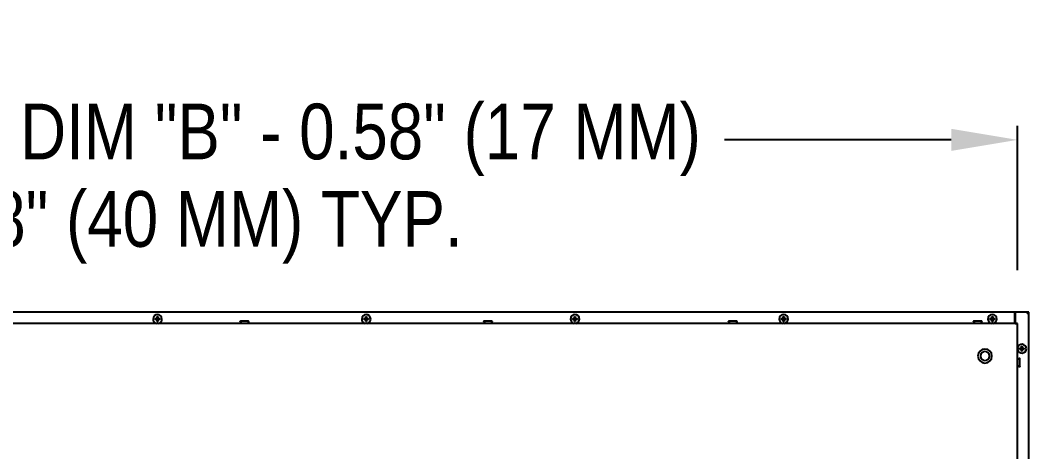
# Model space of a CAD drawing. Extents: x 0 to 216, y -5 to 280.
# Drawn here: x 100.62 to 136.87, y 225.11 to 240.61 of the extents above; entities that cross this region are included whole.
import ezdxf

# ---------------------------------------------------------------- set-up
doc = ezdxf.new("R2010")
doc.units = 0
doc.header["$LTSCALE"] = 10
doc.header["$MEASUREMENT"] = 0
doc.header["$PDMODE"] = 35
doc.layers.get('Defpoints').update_dxf_attribs({"linetype": 'CONTINUOUS'})
for name, color, linetype in [('CADdetails-1-FINE', 1, 'CONTINUOUS'), ('CADdetails-7-VERYFINE', 7, 'CONTINUOUS'), ('CADdetails-9-EXTRAFINE', 9, 'CONTINUOUS')]:
    doc.layers.add(name, color=color, linetype=linetype)
doc.styles.add('CADdetails-DIMENSIONS', font='ARIALN.TTF', dxfattribs={"height": 2})
doc.dimstyles.new('CADdetails-LEADER', dxfattribs={"dimtxt": 2.38, "dimasz": 2.38, "dimexe": 0.5, "dimexo": 1.5, "dimgap": 1, "dimtad": 0, "dimzin": 0, "dimdsep": 46, "dimtxsty": 'CADdetails-DIMENSIONS', "dimcen": 1, "dimclrd": 256, "dimclre": 256, "dimclrt": 256, "dimadec": 0, "dimazin": 0, "dimtfac": 1, "dimtdec": 4, "dimtofl": 0, "dimtmove": 0, "dimatfit": 3, "dimfxl": 1, "dimtolj": 1, "dimtzin": 0, "dimarcsym": 0})

# ---------------------------------------------------------------- blocks, each defined once
blk = doc.blocks.new('*D4')
at = {"layer": 'CADdetails-7-VERYFINE', "lineweight": -2, "transparency": 16777216}
for p, q in [((89.242, 231.628), (89.242, 236.812)), ((136.46, 231.628), (136.46, 236.812)), ((91.622, 236.312), (99.774, 236.312)), ((134.08, 236.312), (125.928, 236.312))]:
    blk.add_line(p, q, dxfattribs=at)
at = {"layer": 'CADdetails-7-VERYFINE', "transparency": 16777216}
for points in [[(91.622, 236.709), (91.622, 235.915), (89.242, 236.312)], [(134.08, 236.709), (134.08, 235.915), (136.46, 236.312)]]:
    blk.add_solid(points, dxfattribs=at)
at = {"layer": 'Defpoints', "color": 0, "transparency": 16777216}
for p in [(136.46, 236.312), (89.242, 230.128), (136.46, 230.128)]:
    blk.add_point(p, dxfattribs=at)
at = {"layer": 'CADdetails-7-VERYFINE', "transparency": 16777216, "insert": (112.851, 236.312), "char_height": 2, "attachment_point": 5, "style": 'CADdetails-DIMENSIONS'}
blk.add_mtext('\\A1;DIM "B" - 0.58" (17 MM)', dxfattribs=at)
blk = doc.blocks.new('*D7')
at = {"layer": 'CADdetails-7-VERYFINE', "lineweight": -2, "transparency": 16777216}
for p, q in [((89.242, 231.628), (89.242, 233.672)), ((90.819, 231.628), (90.819, 233.672)), ((86.862, 233.172), (84.482, 233.172)), ((93.199, 233.172), (95.579, 233.172))]:
    blk.add_line(p, q, dxfattribs=at)
at = {"layer": 'CADdetails-7-VERYFINE', "transparency": 16777216}
for points in [[(86.862, 233.569), (86.862, 232.776), (89.242, 233.172)], [(93.199, 233.569), (93.199, 232.776), (90.819, 233.172)]]:
    blk.add_solid(points, dxfattribs=at)
at = {"layer": 'Defpoints', "color": 0, "transparency": 16777216}
for p in [(90.819, 233.172), (89.242, 230.128), (90.819, 230.128)]:
    blk.add_point(p, dxfattribs=at)
at = {"layer": 'CADdetails-7-VERYFINE', "transparency": 16777216, "insert": (106.442, 233.172), "char_height": 2, "attachment_point": 5, "style": 'CADdetails-DIMENSIONS'}
blk.add_mtext('\\A1;1.58" (40 MM) TYP.', dxfattribs=at)

msp = doc.modelspace()

# ---------------------------------------------------------------- linework, layer by layer
at = {"layer": 'CADdetails-1-FINE', "linetype": 'Continuous', "extrusion": (-1, 6.12323e-17, 0)}
for p, q in [((136.367, 230.128), (89.742, 230.128)), ((136.867, 182.628), (136.867, 230.003)), ((136.46, 229.72), (89.65, 229.72)), ((136.46, 206.315), (136.46, 229.72))]:
    msp.add_line(p, q, dxfattribs=at)
at = {"layer": 'CADdetails-9-EXTRAFINE', "linetype": 'Continuous', "extrusion": (-1, 6.12323e-17, 0)}
for p, q in [((105.467, 229.863), (105.467, 229.893)), ((105.467, 229.893), (105.522, 229.893)), ((105.522, 229.863), (105.467, 229.863)), ((105.501, 229.893), (105.501, 229.863)), ((105.54, 229.91), (105.522, 229.893)), ((105.522, 229.863), (105.54, 229.845)), ((105.54, 229.91), (105.54, 229.966)), ((105.54, 229.966), (105.57, 229.966)), ((105.57, 229.931), (105.54, 229.931)), ((105.54, 229.79), (105.54, 229.845)), ((105.54, 229.824), (105.57, 229.824)), ((105.57, 229.966), (105.57, 229.91)), ((105.588, 229.893), (105.57, 229.91)), ((105.57, 229.845), (105.588, 229.863)), ((105.57, 229.845), (105.57, 229.79)), ((105.588, 229.893), (105.643, 229.893)), ((105.643, 229.863), (105.588, 229.863)), ((105.608, 229.863), (105.608, 229.893)), ((105.643, 229.893), (105.643, 229.863)), ((112.967, 229.863), (112.967, 229.893)), ((112.967, 229.893), (113.022, 229.893)), ((113.022, 229.863), (112.967, 229.863)), ((113.001, 229.893), (113.001, 229.863)), ((113.04, 229.91), (113.022, 229.893)), ((113.022, 229.863), (113.04, 229.845)), ((113.04, 229.91), (113.04, 229.966)), ((113.04, 229.966), (113.07, 229.966)), ((113.07, 229.931), (113.04, 229.931)), ((113.04, 229.79), (113.04, 229.845)), ((113.04, 229.824), (113.07, 229.824)), ((113.07, 229.966), (113.07, 229.91)), ((113.088, 229.893), (113.07, 229.91)), ((113.07, 229.845), (113.088, 229.863)), ((113.07, 229.845), (113.07, 229.79)), ((113.088, 229.893), (113.143, 229.893)), ((113.143, 229.863), (113.088, 229.863)), ((113.108, 229.863), (113.108, 229.893)), ((113.143, 229.893), (113.143, 229.863)), ((120.467, 229.863), (120.467, 229.893)), ((120.467, 229.893), (120.522, 229.893)), ((120.522, 229.863), (120.467, 229.863)), ((120.501, 229.893), (120.501, 229.863)), ((120.54, 229.91), (120.522, 229.893)), ((120.522, 229.863), (120.54, 229.845)), ((120.54, 229.91), (120.54, 229.966)), ((120.54, 229.966), (120.57, 229.966)), ((120.57, 229.931), (120.54, 229.931)), ((120.54, 229.79), (120.54, 229.845)), ((120.54, 229.824), (120.57, 229.824)), ((120.57, 229.966), (120.57, 229.91)), ((120.588, 229.893), (120.57, 229.91)), ((120.57, 229.845), (120.588, 229.863)), ((120.57, 229.845), (120.57, 229.79)), ((120.588, 229.893), (120.643, 229.893)), ((120.643, 229.863), (120.588, 229.863)), ((120.608, 229.863), (120.608, 229.893)), ((120.643, 229.893), (120.643, 229.863)), ((127.967, 229.863), (127.967, 229.893)), ((127.967, 229.893), (128.022, 229.893)), ((128.022, 229.863), (127.967, 229.863)), ((128.001, 229.893), (128.001, 229.863)), ((128.04, 229.91), (128.022, 229.893)), ((128.022, 229.863), (128.04, 229.845)), ((128.04, 229.91), (128.04, 229.966)), ((128.04, 229.966), (128.07, 229.966)), ((128.07, 229.931), (128.04, 229.931)), ((128.04, 229.79), (128.04, 229.845)), ((128.04, 229.824), (128.07, 229.824)), ((128.07, 229.966), (128.07, 229.91)), ((128.088, 229.893), (128.07, 229.91)), ((128.07, 229.845), (128.088, 229.863)), ((128.07, 229.845), (128.07, 229.79)), ((128.088, 229.893), (128.143, 229.893)), ((128.143, 229.863), (128.088, 229.863)), ((128.108, 229.863), (128.108, 229.893)), ((128.143, 229.893), (128.143, 229.863)), ((135.467, 229.863), (135.467, 229.893)), ((135.467, 229.893), (135.522, 229.893)), ((135.522, 229.863), (135.467, 229.863)), ((135.501, 229.893), (135.501, 229.863)), ((135.54, 229.91), (135.522, 229.893)), ((135.522, 229.863), (135.54, 229.845)), ((135.54, 229.91), (135.54, 229.966)), ((135.54, 229.966), (135.57, 229.966)), ((135.57, 229.931), (135.54, 229.931)), ((135.54, 229.79), (135.54, 229.845)), ((135.54, 229.824), (135.57, 229.824)), ((135.57, 229.966), (135.57, 229.91)), ((135.588, 229.893), (135.57, 229.91)), ((135.57, 229.845), (135.588, 229.863)), ((135.57, 229.845), (135.57, 229.79)), ((135.588, 229.893), (135.643, 229.893)), ((135.643, 229.863), (135.588, 229.863)), ((135.608, 229.863), (135.608, 229.893)), ((135.643, 229.893), (135.643, 229.863)), ((136.382, 230.128), (136.367, 230.128)), ((136.367, 229.72), (136.367, 230.128)), ((136.382, 230.065), (136.367, 230.065)), ((136.742, 230.128), (136.382, 230.128)), ((136.382, 230.128), (136.382, 229.721)), ((136.867, 230.128), (136.742, 230.128)), ((136.867, 230.003), (136.867, 230.128)), ((105.57, 229.79), (105.54, 229.79)), ((108.582, 229.72), (108.528, 229.785)), ((108.823, 229.801), (108.535, 229.801)), ((108.778, 229.72), (108.832, 229.785)), ((108.824, 229.801), (108.823, 229.801)), ((113.07, 229.79), (113.04, 229.79)), ((117.332, 229.72), (117.278, 229.785)), ((117.287, 229.801), (117.285, 229.801)), ((117.574, 229.801), (117.287, 229.801)), ((117.528, 229.72), (117.582, 229.785)), ((120.57, 229.79), (120.54, 229.79)), ((126.132, 229.72), (126.078, 229.785)), ((126.087, 229.801), (126.085, 229.801)), ((126.374, 229.801), (126.087, 229.801)), ((126.328, 229.72), (126.382, 229.785)), ((128.07, 229.79), (128.04, 229.79)), ((134.932, 229.72), (134.878, 229.785)), ((134.887, 229.801), (134.885, 229.801)), ((135.174, 229.801), (134.887, 229.801)), ((135.128, 229.72), (135.182, 229.785)), ((135.57, 229.79), (135.54, 229.79)), ((136.382, 229.721), (136.446, 229.721)), ((136.446, 229.721), (136.446, 229.72)), ((136.529, 228.8), (136.529, 228.83)), ((136.529, 228.83), (136.585, 228.83)), ((136.585, 228.8), (136.529, 228.8)), ((136.564, 228.83), (136.564, 228.8)), ((136.602, 228.848), (136.585, 228.83)), ((136.585, 228.8), (136.602, 228.782)), ((136.602, 228.848), (136.602, 228.903)), ((136.602, 228.903), (136.632, 228.903)), ((136.632, 228.868), (136.602, 228.868)), ((136.602, 228.727), (136.602, 228.782)), ((136.602, 228.762), (136.632, 228.762)), ((136.632, 228.727), (136.602, 228.727)), ((136.632, 228.903), (136.632, 228.848)), ((136.65, 228.83), (136.632, 228.848)), ((136.632, 228.782), (136.65, 228.8)), ((136.632, 228.782), (136.632, 228.727)), ((136.65, 228.83), (136.705, 228.83)), ((136.705, 228.8), (136.65, 228.8)), ((136.671, 228.8), (136.671, 228.83)), ((136.705, 228.83), (136.705, 228.8)), ((136.46, 228.413), (136.524, 228.467)), ((136.541, 228.215), (136.541, 228.46)), ((136.46, 228.217), (136.524, 228.163)), ((136.541, 228.171), (136.541, 228.215))]:
    msp.add_line(p, q, dxfattribs=at)
at = {"layer": 'CADdetails-9-EXTRAFINE', "linetype": 'Continuous'}
for centre, radius, start, end in [((105.555, 229.878), 0.161, 0, 180), ((105.555, 229.878), 0.161, 180, 258.0313), ((105.555, 229.878), 0.161, 281.9687, 360), ((113.055, 229.878), 0.161, 0, 180), ((113.055, 229.878), 0.161, 180, 258.0313), ((113.055, 229.878), 0.161, 281.9687, 360), ((120.555, 229.878), 0.161, 0, 180), ((120.555, 229.878), 0.161, 180, 258.0313), ((120.555, 229.878), 0.161, 281.9687, 360), ((128.055, 229.878), 0.161, 0, 180), ((128.055, 229.878), 0.161, 180, 258.0313), ((128.055, 229.878), 0.161, 281.9687, 0), ((135.555, 229.878), 0.161, 0, 180), ((135.555, 229.878), 0.161, 180, 258.0313), ((135.555, 229.878), 0.161, 281.9687, 360), ((136.742, 230.003), 0.125, 0, 90), ((135.291, 228.551), 0.251, 0, 180), ((136.617, 228.815), 0.161, 0, 168.0313), ((136.617, 228.815), 0.161, 191.9687, 0), ((135.291, 228.551), 0.251, 180, 0), ((135.291, 228.551), 0.161, 0, 180), ((135.291, 228.551), 0.161, 180, 0)]:
    msp.add_arc(centre, radius, start, end, dxfattribs=at)
at = {"layer": 'CADdetails-9-EXTRAFINE', "linetype": 'Continuous', "extrusion": (0, 0, -1)}
for centre, start, end in [((-108.535, 229.791), 320, 90), ((-108.824, 229.791), 90, 220), ((-117.285, 229.791), 320, 90), ((-117.574, 229.791), 90, 220), ((-126.085, 229.791), 320, 90), ((-126.374, 229.791), 90, 220), ((-134.885, 229.791), 320, 90), ((-135.174, 229.791), 90, 220), ((-136.531, 228.46), 50, 180), ((-136.531, 228.171), 180, 310)]:
    msp.add_arc(centre, 0.01, start, end, dxfattribs=at)

# ---------------------------------------------------------------- dimensions: what is measured, and where the dimension line sits
at = {"layer": 'CADdetails-7-VERYFINE'}
for base, p2, text, picture, middle in [((136.46, 236.312), (136.46, 230.128), 'DIM "B" - 0.58" (17 MM)', '*D4', (112.851, 236.312)), ((90.819, 233.172), (90.819, 230.128), '1.58" (40 MM) TYP.', '*D7', (106.442, 233.172))]:
    dim = msp.add_linear_dim(base=base, p1=(89.242, 230.128), p2=p2, text=text, dimstyle='CADdetails-LEADER', dxfattribs=at)
    dim.commit()
    dim.dimension.update_dxf_attribs({"geometry": picture, "text_midpoint": middle})

doc.saveas('drawing.dxf')
